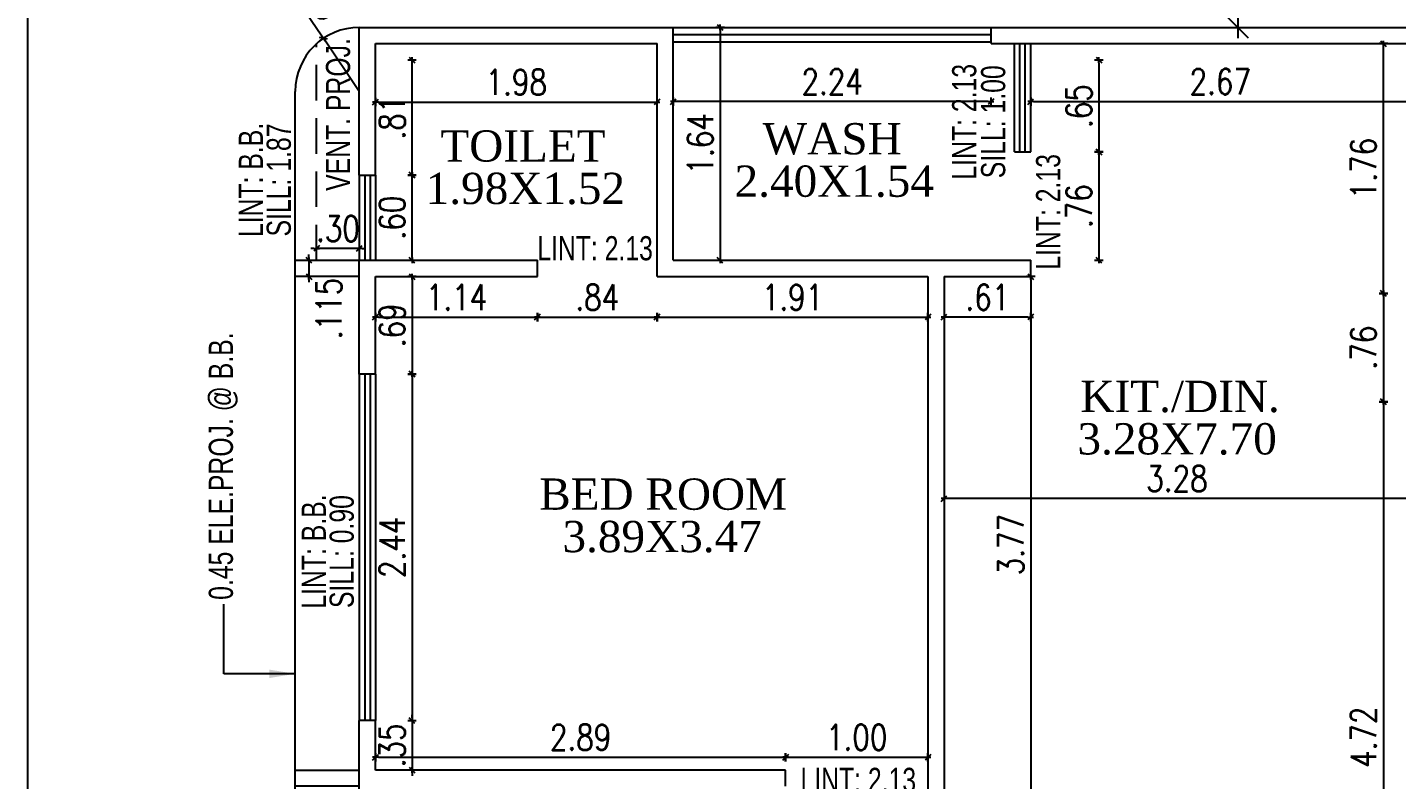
# Model space of a CAD drawing. Header units: inches. Extents: x 14235 to 14499, y 0 to 2549.
# Drawn here: x 14439.61 to 14449.24, y 2360.08 to 2365.37 of the extents above; entities that cross this region are included whole.
import ezdxf
from ezdxf.enums import TextEntityAlignment as Align

# ---------------------------------------------------------------- set-up
doc = ezdxf.new("R2010")
doc.units = ezdxf.units.IN
doc.header["$LTSCALE"] = 0.25
doc.header["$MEASUREMENT"] = 0
doc.header["$PDMODE"] = 35
doc.linetypes.add('DASHEDX2', pattern=[1.5, 1, -0.5])
for name, color, linetype in [('dimension', 7, 'Continuous'), ('edges', 1, 'Continuous'), ('proj-internal', 1, 'DASHEDX2'), ('steel', 251, 'Continuous'), ('text-large', 7, 'Continuous'), ('wall', 7, 'Continuous'), ('windows', 106, 'Continuous'), ('WORK TEX', 6, 'Continuous'), ('WORKING DIM', 7, 'Continuous')]:
    doc.layers.add(name, color=color, linetype=linetype)
doc.styles.add('ARIAL', font='TIMES_0.TTF')
doc.styles.add('ARL', font='swisscl_0.ttf')
doc.styles.add('romans', font='romans.shx', dxfattribs={"width": 0.8})
doc.dimstyles.new('121', dxfattribs={"dimscale": 0.1, "dimtxt": 1.8, "dimasz": 0.2, "dimexe": 0.03125, "dimexo": 0.25, "dimgap": 0.5, "dimtad": 1, "dimzin": 4, "dimdsep": 46, "dimtxsty": 'romans', "dimblk1": 'MINITICK', "dimblk2": 'MINITICK', "dimsah": 1, "dimcen": 1, "dimse1": 1, "dimse2": 1, "dimclrd": 252, "dimclre": 256, "dimclrt": 7, "dimadec": 3, "dimazin": 0, "dimtfac": 0.8, "dimtix": 1, "dimtmove": 2, "dimatfit": 3, "dimfxl": 0, "dimtolj": 1, "dimtzin": 3, "dimarcsym": 0})
doc.dimstyles.new('DFSGSG', dxfattribs={"dimtxt": 0.17, "dimasz": 0.18, "dimexe": 0.18, "dimexo": 0.0625, "dimgap": 0.09, "dimtad": 1, "dimzin": 0, "dimdsep": 46, "dimtxsty": 'ARIAL', "dimcen": 0.09, "dimse1": 1, "dimse2": 1, "dimaunit": 1, "dimadec": 0, "dimazin": 0, "dimtfac": 1, "dimtix": 1, "dimtofl": 0, "dimtmove": 0, "dimatfit": 3, "dimfxl": 0, "dimtolj": 1, "dimtzin": 0, "dimarcsym": 0})
doc.dimstyles.new('minitick-100', dxfattribs={"dimscale": 0.1, "dimtxt": 2, "dimasz": 0.75, "dimexe": 0.03125, "dimexo": 0.25, "dimgap": 0.5, "dimtad": 1, "dimzin": 4, "dimdsep": 46, "dimtxsty": 'romans', "dimblk1": 'MINITICK', "dimblk2": 'MINITICK', "dimsah": 1, "dimcen": 1, "dimse1": 1, "dimse2": 1, "dimclrd": 252, "dimclre": 256, "dimclrt": 256, "dimadec": 3, "dimazin": 0, "dimtfac": 0.8, "dimtix": 1, "dimtmove": 2, "dimatfit": 3, "dimfxl": 0, "dimtolj": 1, "dimtzin": 3, "dimarcsym": 0})

# ---------------------------------------------------------------- blocks, each defined once
blk = doc.blocks.new('MINITICK')
at = {"color": 7}
for p, q in [((0, -1.5), (0, 1.5)), ((1, 1), (-1, -1)), ((-1, 0), (1, 0))]:
    blk.add_line(p, q, dxfattribs=at)
blk = doc.blocks.new('*D2025')
at = {"layer": 'Defpoints', "color": 0, "ltscale": 10, "transparency": 16777216}
for p in [(14448.387, 2367.3755), (14448.1244, 2365.3747), (14448.387, 2365.3747)]:
    blk.add_point(p, dxfattribs=at)
at = {"layer": 'dimension', "color": 252, "lineweight": -2, "ltscale": 10, "transparency": 16777216}
blk.add_line((14448.1244, 2367.3005), (14448.1244, 2365.4497), dxfattribs=at)
at = {"layer": 'dimension', "color": 252, "lineweight": -2, "ltscale": 10, "transparency": 16777216, "xscale": 0.07500000000000001, "yscale": 0.07500000000000001, "zscale": 0.07500000000000001}
for p, rotation in [((14448.1244, 2367.3755), 90), ((14448.1244, 2365.3747), 270)]:
    blk.add_blockref('MINITICK', p, dxfattribs=dict(at, rotation=rotation))
at = {"layer": 'dimension', "ltscale": 10, "transparency": 16777216, "insert": (14447.9744, 2366.3751), "char_height": 0.2, "attachment_point": 5, "rotation": 90, "style": 'romans'}
blk.add_mtext('\\A1;2.00', dxfattribs=at)
blk = doc.blocks.new('*D2133')
at = {"layer": 'Defpoints', "color": 0, "transparency": 16777216}
for p in [(14444.0367, 2365.0847), (14442.055, 2364.9661), (14444.0367, 2364.8492)]:
    blk.add_point(p, dxfattribs=at)
at = {"layer": 'WORKING DIM', "color": 252, "lineweight": -2, "transparency": 16777216}
blk.add_line((14442.075, 2364.8492), (14444.0167, 2364.8492), dxfattribs=at)
at = {"layer": 'WORKING DIM', "color": 252, "lineweight": -2, "transparency": 16777216, "xscale": 0.02, "yscale": 0.02, "zscale": 0.02, "rotation": 180}
blk.add_blockref('MINITICK', (14442.055, 2364.8492), dxfattribs=at)
at = {"layer": 'WORKING DIM', "color": 252, "lineweight": -2, "transparency": 16777216, "xscale": 0.02, "yscale": 0.02, "zscale": 0.02}
blk.add_blockref('MINITICK', (14444.0367, 2364.8492), dxfattribs=at)
at = {"layer": 'WORKING DIM', "color": 7, "transparency": 16777216, "insert": (14443.0458, 2364.9892), "char_height": 0.18, "attachment_point": 5, "style": 'romans'}
blk.add_mtext('\\A1;1.98', dxfattribs=at)
blk = doc.blocks.new('*D2134')
at = {"layer": 'Defpoints', "color": 0, "transparency": 16777216}
for p in [(14442.055, 2365.1447), (14442.3121, 2365.1447), (14442.055, 2364.3357)]:
    blk.add_point(p, dxfattribs=at)
at = {"layer": 'WORKING DIM', "color": 252, "lineweight": -2, "transparency": 16777216}
blk.add_line((14442.3121, 2364.3557), (14442.3121, 2365.1247), dxfattribs=at)
at = {"layer": 'WORKING DIM', "color": 252, "lineweight": -2, "transparency": 16777216, "xscale": 0.02, "yscale": 0.02, "zscale": 0.02}
for p, rotation in [((14442.3121, 2365.1447), 90), ((14442.3121, 2364.3357), 270)]:
    blk.add_blockref('MINITICK', p, dxfattribs=dict(at, rotation=rotation))
at = {"layer": 'WORKING DIM', "color": 7, "transparency": 16777216, "insert": (14442.1721, 2364.7402), "char_height": 0.18, "attachment_point": 5, "rotation": 90, "style": 'romans'}
blk.add_mtext('\\A1;.81', dxfattribs=at)
blk = doc.blocks.new('*D2135')
at = {"layer": 'Defpoints', "color": 0, "transparency": 16777216}
for p in [(14442.055, 2364.3357), (14442.3121, 2364.3357), (14442.055, 2363.736)]:
    blk.add_point(p, dxfattribs=at)
at = {"layer": 'WORKING DIM', "color": 252, "lineweight": -2, "transparency": 16777216}
blk.add_line((14442.3121, 2363.756), (14442.3121, 2364.3157), dxfattribs=at)
at = {"layer": 'WORKING DIM', "color": 252, "lineweight": -2, "transparency": 16777216, "xscale": 0.02, "yscale": 0.02, "zscale": 0.02}
for p, rotation in [((14442.3121, 2364.3357), 90), ((14442.3121, 2363.736), 270)]:
    blk.add_blockref('MINITICK', p, dxfattribs=dict(at, rotation=rotation))
at = {"layer": 'WORKING DIM', "color": 7, "transparency": 16777216, "insert": (14442.1721, 2364.0359), "char_height": 0.18, "attachment_point": 5, "rotation": 90, "style": 'romans'}
blk.add_mtext('\\A1;.60', dxfattribs=at)
blk = doc.blocks.new('*D2136')
at = {"layer": 'Defpoints', "color": 0, "transparency": 16777216}
for p in [(14442.055, 2363.6217), (14443.1945, 2363.6217), (14443.1945, 2363.3358)]:
    blk.add_point(p, dxfattribs=at)
at = {"layer": 'WORKING DIM', "color": 252, "lineweight": -2, "transparency": 16777216}
blk.add_line((14442.075, 2363.3358), (14443.1745, 2363.3358), dxfattribs=at)
at = {"layer": 'WORKING DIM', "color": 252, "lineweight": -2, "transparency": 16777216, "xscale": 0.02, "yscale": 0.02, "zscale": 0.02, "rotation": 180}
blk.add_blockref('MINITICK', (14442.055, 2363.3358), dxfattribs=at)
at = {"layer": 'WORKING DIM', "color": 252, "lineweight": -2, "transparency": 16777216, "xscale": 0.02, "yscale": 0.02, "zscale": 0.02}
blk.add_blockref('MINITICK', (14443.1945, 2363.3358), dxfattribs=at)
at = {"layer": 'WORKING DIM', "color": 7, "transparency": 16777216, "insert": (14442.6247, 2363.4758), "char_height": 0.18, "attachment_point": 5, "style": 'romans'}
blk.add_mtext('\\A1;1.14', dxfattribs=at)
blk = doc.blocks.new('*D2137')
at = {"layer": 'Defpoints', "color": 0, "transparency": 16777216}
for p in [(14443.1945, 2363.6788), (14444.0367, 2363.6788), (14444.0367, 2363.3358)]:
    blk.add_point(p, dxfattribs=at)
at = {"layer": 'WORKING DIM', "color": 252, "lineweight": -2, "transparency": 16777216}
blk.add_line((14443.2145, 2363.3358), (14444.0167, 2363.3358), dxfattribs=at)
at = {"layer": 'WORKING DIM', "color": 252, "lineweight": -2, "transparency": 16777216, "xscale": 0.02, "yscale": 0.02, "zscale": 0.02, "rotation": 180}
blk.add_blockref('MINITICK', (14443.1945, 2363.3358), dxfattribs=at)
at = {"layer": 'WORKING DIM', "color": 252, "lineweight": -2, "transparency": 16777216, "xscale": 0.02, "yscale": 0.02, "zscale": 0.02}
blk.add_blockref('MINITICK', (14444.0367, 2363.3358), dxfattribs=at)
at = {"layer": 'WORKING DIM', "color": 7, "transparency": 16777216, "insert": (14443.6156, 2363.4758), "char_height": 0.18, "attachment_point": 5, "style": 'romans'}
blk.add_mtext('\\A1;.84', dxfattribs=at)
blk = doc.blocks.new('*D2138')
at = {"layer": 'Defpoints', "color": 0, "transparency": 16777216}
for p in [(14444.151, 2365.1447), (14446.387, 2365.1447), (14444.151, 2364.8524)]:
    blk.add_point(p, dxfattribs=at)
at = {"layer": 'WORKING DIM', "color": 252, "lineweight": -2, "transparency": 16777216}
blk.add_line((14446.367, 2364.8524), (14444.171, 2364.8524), dxfattribs=at)
at = {"layer": 'WORKING DIM', "color": 252, "lineweight": -2, "transparency": 16777216, "xscale": 0.02, "yscale": 0.02, "zscale": 0.02, "rotation": 180}
blk.add_blockref('MINITICK', (14444.151, 2364.8524), dxfattribs=at)
at = {"layer": 'WORKING DIM', "color": 252, "lineweight": -2, "transparency": 16777216, "xscale": 0.02, "yscale": 0.02, "zscale": 0.02}
blk.add_blockref('MINITICK', (14446.387, 2364.8524), dxfattribs=at)
at = {"layer": 'WORKING DIM', "color": 7, "transparency": 16777216, "insert": (14445.269, 2364.9924), "char_height": 0.18, "attachment_point": 5, "style": 'romans'}
blk.add_mtext('\\A1;2.24', dxfattribs=at)
blk = doc.blocks.new('*D2139')
at = {"layer": 'Defpoints', "color": 0, "transparency": 16777216}
for p in [(14444.4215, 2365.3747), (14444.3408, 2363.736), (14444.4803, 2363.736)]:
    blk.add_point(p, dxfattribs=at)
at = {"layer": 'WORKING DIM', "color": 252, "lineweight": -2, "transparency": 16777216}
blk.add_line((14444.4803, 2365.3547), (14444.4803, 2363.756), dxfattribs=at)
at = {"layer": 'WORKING DIM', "color": 252, "lineweight": -2, "transparency": 16777216, "xscale": 0.02, "yscale": 0.02, "zscale": 0.02}
for p, rotation in [((14444.4803, 2365.3747), 90), ((14444.4803, 2363.736), 270)]:
    blk.add_blockref('MINITICK', p, dxfattribs=dict(at, rotation=rotation))
at = {"layer": 'WORKING DIM', "color": 7, "transparency": 16777216, "insert": (14444.3403, 2364.5553), "char_height": 0.18, "attachment_point": 5, "rotation": 90, "style": 'romans'}
blk.add_mtext('\\A1;1.64', dxfattribs=at)
blk = doc.blocks.new('*D2140')
at = {"layer": 'Defpoints', "color": 0, "transparency": 16777216}
for p in [(14446.59, 2365.1447), (14446.5519, 2364.4982), (14447.146, 2364.4982)]:
    blk.add_point(p, dxfattribs=at)
at = {"layer": 'WORKING DIM', "color": 252, "lineweight": -2, "transparency": 16777216}
blk.add_line((14447.146, 2365.1247), (14447.146, 2364.5182), dxfattribs=at)
at = {"layer": 'WORKING DIM', "color": 252, "lineweight": -2, "transparency": 16777216, "xscale": 0.02, "yscale": 0.02, "zscale": 0.02}
for p, rotation in [((14447.146, 2365.1447), 90), ((14447.146, 2364.4982), 270)]:
    blk.add_blockref('MINITICK', p, dxfattribs=dict(at, rotation=rotation))
at = {"layer": 'WORKING DIM', "color": 7, "transparency": 16777216, "insert": (14447.006, 2364.8214), "char_height": 0.18, "attachment_point": 5, "rotation": 90, "style": 'romans'}
blk.add_mtext('\\A1;.65', dxfattribs=at)
blk = doc.blocks.new('*D2141')
at = {"layer": 'Defpoints', "color": 0, "transparency": 16777216}
for p in [(14446.0565, 2363.6217), (14446.6663, 2363.6217), (14446.0565, 2363.3358)]:
    blk.add_point(p, dxfattribs=at)
at = {"layer": 'WORKING DIM', "color": 252, "lineweight": -2, "transparency": 16777216}
blk.add_line((14446.6463, 2363.3358), (14446.0765, 2363.3358), dxfattribs=at)
at = {"layer": 'WORKING DIM', "color": 252, "lineweight": -2, "transparency": 16777216, "xscale": 0.02, "yscale": 0.02, "zscale": 0.02, "rotation": 180}
blk.add_blockref('MINITICK', (14446.0565, 2363.3358), dxfattribs=at)
at = {"layer": 'WORKING DIM', "color": 252, "lineweight": -2, "transparency": 16777216, "xscale": 0.02, "yscale": 0.02, "zscale": 0.02}
blk.add_blockref('MINITICK', (14446.6663, 2363.3358), dxfattribs=at)
at = {"layer": 'WORKING DIM', "color": 7, "transparency": 16777216, "insert": (14446.3614, 2363.4758), "char_height": 0.18, "attachment_point": 5, "style": 'romans'}
blk.add_mtext('\\A1;.61', dxfattribs=at)
blk = doc.blocks.new('*D2142')
at = {"layer": 'Defpoints', "color": 0, "transparency": 16777216}
for p in [(14444.0367, 2363.6217), (14445.9422, 2363.6217), (14445.9422, 2363.3358)]:
    blk.add_point(p, dxfattribs=at)
at = {"layer": 'WORKING DIM', "color": 252, "lineweight": -2, "transparency": 16777216}
blk.add_line((14444.0567, 2363.3358), (14445.9222, 2363.3358), dxfattribs=at)
at = {"layer": 'WORKING DIM', "color": 252, "lineweight": -2, "transparency": 16777216, "xscale": 0.02, "yscale": 0.02, "zscale": 0.02, "rotation": 180}
blk.add_blockref('MINITICK', (14444.0367, 2363.3358), dxfattribs=at)
at = {"layer": 'WORKING DIM', "color": 252, "lineweight": -2, "transparency": 16777216, "xscale": 0.02, "yscale": 0.02, "zscale": 0.02}
blk.add_blockref('MINITICK', (14445.9422, 2363.3358), dxfattribs=at)
at = {"layer": 'WORKING DIM', "color": 7, "transparency": 16777216, "insert": (14444.9894, 2363.4758), "char_height": 0.18, "attachment_point": 5, "style": 'romans'}
blk.add_mtext('\\A1;1.91', dxfattribs=at)
blk = doc.blocks.new('*D2143')
at = {"layer": 'Defpoints', "color": 0, "transparency": 16777216}
for p in [(14446.6663, 2364.4982), (14446.6663, 2363.736), (14447.146, 2363.736)]:
    blk.add_point(p, dxfattribs=at)
at = {"layer": 'WORKING DIM', "color": 252, "lineweight": -2, "transparency": 16777216}
blk.add_line((14447.146, 2364.4782), (14447.146, 2363.756), dxfattribs=at)
at = {"layer": 'WORKING DIM', "color": 252, "lineweight": -2, "transparency": 16777216, "xscale": 0.02, "yscale": 0.02, "zscale": 0.02}
for p, rotation in [((14447.146, 2364.4982), 90), ((14447.146, 2363.736), 270)]:
    blk.add_blockref('MINITICK', p, dxfattribs=dict(at, rotation=rotation))
at = {"layer": 'WORKING DIM', "color": 7, "transparency": 16777216, "insert": (14447.006, 2364.1171), "char_height": 0.18, "attachment_point": 5, "rotation": 90, "style": 'romans'}
blk.add_mtext('\\A1;.76', dxfattribs=at)
blk = doc.blocks.new('*D2144')
at = {"layer": 'Defpoints', "color": 0, "transparency": 16777216}
for p in [(14446.6663, 2365.0785), (14449.3339, 2365.0785), (14449.3339, 2364.8524)]:
    blk.add_point(p, dxfattribs=at)
at = {"layer": 'WORKING DIM', "color": 252, "lineweight": -2, "transparency": 16777216}
blk.add_line((14446.6863, 2364.8524), (14449.3139, 2364.8524), dxfattribs=at)
at = {"layer": 'WORKING DIM', "color": 252, "lineweight": -2, "transparency": 16777216, "xscale": 0.02, "yscale": 0.02, "zscale": 0.02, "rotation": 180}
blk.add_blockref('MINITICK', (14446.6663, 2364.8524), dxfattribs=at)
at = {"layer": 'WORKING DIM', "color": 252, "lineweight": -2, "transparency": 16777216, "xscale": 0.02, "yscale": 0.02, "zscale": 0.02}
blk.add_blockref('MINITICK', (14449.3339, 2364.8524), dxfattribs=at)
at = {"layer": 'WORKING DIM', "color": 7, "transparency": 16777216, "insert": (14448.0001, 2364.9924), "char_height": 0.18, "attachment_point": 5, "style": 'romans'}
blk.add_mtext('\\A1;2.67', dxfattribs=at)
blk = doc.blocks.new('*D2145')
at = {"layer": 'Defpoints', "color": 0, "transparency": 16777216}
for p in [(14448.7806, 2365.2604), (14449.1483, 2365.2604), (14449.3339, 2363.5026)]:
    blk.add_point(p, dxfattribs=at)
at = {"layer": 'WORKING DIM', "color": 252, "lineweight": -2, "transparency": 16777216}
blk.add_line((14449.1483, 2363.5226), (14449.1483, 2365.2404), dxfattribs=at)
at = {"layer": 'WORKING DIM', "color": 252, "lineweight": -2, "transparency": 16777216, "xscale": 0.02, "yscale": 0.02, "zscale": 0.02}
for p, rotation in [((14449.1483, 2365.2604), 90), ((14449.1483, 2363.5026), 270)]:
    blk.add_blockref('MINITICK', p, dxfattribs=dict(at, rotation=rotation))
at = {"layer": 'WORKING DIM', "color": 7, "transparency": 16777216, "insert": (14449.0083, 2364.3815), "char_height": 0.18, "attachment_point": 5, "rotation": 90, "style": 'romans'}
blk.add_mtext('\\A1;1.76', dxfattribs=at)
blk = doc.blocks.new('*D2146')
at = {"layer": 'Defpoints', "color": 0, "transparency": 16777216}
for p in [(14449.4483, 2363.5026), (14449.1483, 2362.7404), (14449.4483, 2362.7404)]:
    blk.add_point(p, dxfattribs=at)
at = {"layer": 'WORKING DIM', "color": 252, "lineweight": -2, "transparency": 16777216}
blk.add_line((14449.1483, 2363.4826), (14449.1483, 2362.7604), dxfattribs=at)
at = {"layer": 'WORKING DIM', "color": 252, "lineweight": -2, "transparency": 16777216, "xscale": 0.02, "yscale": 0.02, "zscale": 0.02}
for p, rotation in [((14449.1483, 2363.5026), 90), ((14449.1483, 2362.7404), 270)]:
    blk.add_blockref('MINITICK', p, dxfattribs=dict(at, rotation=rotation))
at = {"layer": 'WORKING DIM', "color": 7, "transparency": 16777216, "insert": (14449.0083, 2363.1215), "char_height": 0.18, "attachment_point": 5, "rotation": 90, "style": 'romans'}
blk.add_mtext('\\A1;.76', dxfattribs=at)
blk = doc.blocks.new('*D2147')
at = {"layer": 'Defpoints', "color": 0, "transparency": 16777216}
for p in [(14446.0565, 2363.6217), (14446.0565, 2359.8488), (14446.6663, 2359.8488)]:
    blk.add_point(p, dxfattribs=at)
at = {"layer": 'WORKING DIM', "color": 252, "lineweight": -2, "transparency": 16777216}
blk.add_line((14446.6663, 2363.6017), (14446.6663, 2359.8688), dxfattribs=at)
at = {"layer": 'WORKING DIM', "color": 252, "lineweight": -2, "transparency": 16777216, "xscale": 0.02, "yscale": 0.02, "zscale": 0.02}
for p, rotation in [((14446.6663, 2363.6217), 90), ((14446.6663, 2359.8488), 270)]:
    blk.add_blockref('MINITICK', p, dxfattribs=dict(at, rotation=rotation))
at = {"layer": 'WORKING DIM', "color": 7, "transparency": 16777216, "insert": (14446.5263, 2361.7352), "char_height": 0.18, "attachment_point": 5, "rotation": 90, "style": 'romans'}
blk.add_mtext('\\A1;3.77', dxfattribs=at)
blk = doc.blocks.new('*D2155')
at = {"layer": 'Defpoints', "color": 0, "transparency": 16777216}
for p in [(14449.3339, 2362.7404), (14449.1483, 2358.0195), (14449.3911, 2358.0195)]:
    blk.add_point(p, dxfattribs=at)
at = {"layer": 'WORKING DIM', "color": 252, "lineweight": -2, "transparency": 16777216}
blk.add_line((14449.1483, 2362.7204), (14449.1483, 2358.0395), dxfattribs=at)
at = {"layer": 'WORKING DIM', "color": 252, "lineweight": -2, "transparency": 16777216, "xscale": 0.02, "yscale": 0.02, "zscale": 0.02}
for p, rotation in [((14449.1483, 2362.7404), 90), ((14449.1483, 2358.0195), 270)]:
    blk.add_blockref('MINITICK', p, dxfattribs=dict(at, rotation=rotation))
at = {"layer": 'WORKING DIM', "color": 7, "transparency": 16777216, "insert": (14449.0083, 2360.3799), "char_height": 0.18, "attachment_point": 5, "rotation": 90, "style": 'romans'}
blk.add_mtext('\\A1;4.72', dxfattribs=at)
blk = doc.blocks.new('*D2176')
at = {"layer": 'Defpoints', "color": 0, "transparency": 16777216}
for p in [(14442.055, 2363.6217), (14442.055, 2362.9357), (14442.3121, 2362.9357)]:
    blk.add_point(p, dxfattribs=at)
at = {"layer": 'WORKING DIM', "color": 252, "lineweight": -2, "transparency": 16777216}
blk.add_line((14442.3121, 2363.6017), (14442.3121, 2362.9557), dxfattribs=at)
at = {"layer": 'WORKING DIM', "color": 252, "lineweight": -2, "transparency": 16777216, "xscale": 0.02, "yscale": 0.02, "zscale": 0.02}
for p, rotation in [((14442.3121, 2363.6217), 90), ((14442.3121, 2362.9357), 270)]:
    blk.add_blockref('MINITICK', p, dxfattribs=dict(at, rotation=rotation))
at = {"layer": 'WORKING DIM', "color": 7, "transparency": 16777216, "insert": (14442.1721, 2363.2787), "char_height": 0.18, "attachment_point": 5, "rotation": 90, "style": 'romans'}
blk.add_mtext('\\A1;.69', dxfattribs=at)
blk = doc.blocks.new('*D2177')
at = {"layer": 'Defpoints', "color": 0, "transparency": 16777216}
for p in [(14441.9788, 2362.9357), (14441.9788, 2360.4967), (14442.3121, 2360.4967)]:
    blk.add_point(p, dxfattribs=at)
at = {"layer": 'WORKING DIM', "color": 252, "lineweight": -2, "transparency": 16777216}
blk.add_line((14442.3121, 2362.9157), (14442.3121, 2360.5167), dxfattribs=at)
at = {"layer": 'WORKING DIM', "color": 252, "lineweight": -2, "transparency": 16777216, "xscale": 0.02, "yscale": 0.02, "zscale": 0.02}
for p, rotation in [((14442.3121, 2362.9357), 90), ((14442.3121, 2360.4967), 270)]:
    blk.add_blockref('MINITICK', p, dxfattribs=dict(at, rotation=rotation))
at = {"layer": 'WORKING DIM', "color": 7, "transparency": 16777216, "insert": (14442.1721, 2361.7162), "char_height": 0.18, "attachment_point": 5, "rotation": 90, "style": 'romans'}
blk.add_mtext('\\A1;2.44', dxfattribs=at)
blk = doc.blocks.new('*D2178')
at = {"layer": 'Defpoints', "color": 0, "transparency": 16777216}
for p in [(14442.055, 2360.4967), (14442.055, 2360.1488), (14442.3121, 2360.1488)]:
    blk.add_point(p, dxfattribs=at)
at = {"layer": 'WORKING DIM', "color": 252, "lineweight": -2, "transparency": 16777216}
for p, q in [((14442.3121, 2360.5167), (14442.3121, 2360.5367)), ((14442.3121, 2360.4967), (14442.3121, 2360.1488)), ((14442.3121, 2360.1288), (14442.3121, 2360.1088))]:
    blk.add_line(p, q, dxfattribs=at)
at = {"layer": 'WORKING DIM', "color": 252, "lineweight": -2, "transparency": 16777216, "xscale": 0.02, "yscale": 0.02, "zscale": 0.02}
for p, rotation in [((14442.3121, 2360.4967), 270), ((14442.3121, 2360.1488), 90)]:
    blk.add_blockref('MINITICK', p, dxfattribs=dict(at, rotation=rotation))
at = {"layer": 'WORKING DIM', "color": 7, "transparency": 16777216, "insert": (14442.1721, 2360.3227), "char_height": 0.18, "attachment_point": 5, "rotation": 90, "style": 'romans'}
blk.add_mtext('\\A1;.35', dxfattribs=at)
blk = doc.blocks.new('*D1749')
at = {"layer": 'Defpoints', "color": 0, "transparency": 16777216}
for p in [(14445.9422, 2360.2388), (14444.9413, 2360.0345), (14445.9422, 2360.0345)]:
    blk.add_point(p, dxfattribs=at)
at = {"layer": 'WORKING DIM', "color": 252, "lineweight": -2, "transparency": 16777216}
blk.add_line((14444.9613, 2360.2388), (14445.9222, 2360.2388), dxfattribs=at)
at = {"layer": 'WORKING DIM', "color": 252, "lineweight": -2, "transparency": 16777216, "xscale": 0.02, "yscale": 0.02, "zscale": 0.02, "rotation": 180}
blk.add_blockref('MINITICK', (14444.9413, 2360.2388), dxfattribs=at)
at = {"layer": 'WORKING DIM', "color": 252, "lineweight": -2, "transparency": 16777216, "xscale": 0.02, "yscale": 0.02, "zscale": 0.02}
blk.add_blockref('MINITICK', (14445.9422, 2360.2388), dxfattribs=at)
at = {"layer": 'WORKING DIM', "color": 7, "transparency": 16777216, "insert": (14445.4418, 2360.3788), "char_height": 0.18, "attachment_point": 5, "style": 'romans'}
blk.add_mtext('\\A1;1.00', dxfattribs=at)
blk = doc.blocks.new('*D1787')
at = {"layer": 'Defpoints', "color": 0, "transparency": 16777216}
for p in [(14444.9413, 2360.2388), (14442.055, 2360.1488), (14444.9413, 2360.1488)]:
    blk.add_point(p, dxfattribs=at)
at = {"layer": 'WORKING DIM', "color": 252, "lineweight": -2, "transparency": 16777216}
blk.add_line((14442.075, 2360.2388), (14444.9213, 2360.2388), dxfattribs=at)
at = {"layer": 'WORKING DIM', "color": 252, "lineweight": -2, "transparency": 16777216, "xscale": 0.02, "yscale": 0.02, "zscale": 0.02, "rotation": 180}
blk.add_blockref('MINITICK', (14442.055, 2360.2388), dxfattribs=at)
at = {"layer": 'WORKING DIM', "color": 252, "lineweight": -2, "transparency": 16777216, "xscale": 0.02, "yscale": 0.02, "zscale": 0.02}
blk.add_blockref('MINITICK', (14444.9413, 2360.2388), dxfattribs=at)
at = {"layer": 'WORKING DIM', "color": 7, "transparency": 16777216, "insert": (14443.4982, 2360.3788), "char_height": 0.18, "attachment_point": 5, "style": 'romans'}
blk.add_mtext('\\A1;2.89', dxfattribs=at)
blk = doc.blocks.new('*D1569')
at = {"layer": 'Defpoints', "color": 0, "transparency": 16777216}
for p in [(14441.689, 2365.2978), (14441.9407, 2364.9247)]:
    blk.add_point(p, dxfattribs=at)
at = {"layer": 'WORKING DIM', "color": 252, "lineweight": -2, "transparency": 16777216}
for p, q in [((14441.3653, 2365.7776), (14441.6778, 2365.3143)), ((14441.9407, 2364.9247), (14441.689, 2365.2978))]:
    blk.add_line(p, q, dxfattribs=at)
at = {"layer": 'WORKING DIM', "color": 252, "lineweight": -2, "transparency": 16777216, "xscale": 0.02, "yscale": 0.02, "zscale": 0.02, "rotation": 304.0031793939269}
blk.add_blockref('MINITICK', (14441.689, 2365.2978), dxfattribs=at)
at = {"layer": 'WORKING DIM', "color": 7, "transparency": 16777216, "insert": (14441.632, 2365.6326), "char_height": 0.18, "attachment_point": 5, "rotation": 304.00318, "style": 'romans'}
blk.add_mtext('\\A1;R.45', dxfattribs=at)
blk = doc.blocks.new('*D1571')
at = {"layer": 'Defpoints', "color": 0, "transparency": 16777216}
for p in [(14446.0565, 2362.4188), (14449.3339, 2362.4188), (14446.0565, 2362.0592)]:
    blk.add_point(p, dxfattribs=at)
at = {"layer": 'WORKING DIM', "color": 252, "lineweight": -2, "transparency": 16777216}
blk.add_line((14449.3139, 2362.0592), (14446.0765, 2362.0592), dxfattribs=at)
at = {"layer": 'WORKING DIM', "color": 252, "lineweight": -2, "transparency": 16777216, "xscale": 0.02, "yscale": 0.02, "zscale": 0.02, "rotation": 180}
blk.add_blockref('MINITICK', (14446.0565, 2362.0592), dxfattribs=at)
at = {"layer": 'WORKING DIM', "color": 252, "lineweight": -2, "transparency": 16777216, "xscale": 0.02, "yscale": 0.02, "zscale": 0.02}
blk.add_blockref('MINITICK', (14449.3339, 2362.0592), dxfattribs=at)
at = {"layer": 'WORKING DIM', "color": 7, "transparency": 16777216, "insert": (14447.6952, 2362.1992), "char_height": 0.18, "attachment_point": 5, "style": 'romans'}
blk.add_mtext('\\A1;3.28', dxfattribs=at)
blk = doc.blocks.new('*D1799')
at = {"layer": 'Defpoints', "color": 0, "transparency": 16777216}
for p in [(14441.6407, 2364.0247), (14441.9407, 2363.9433), (14441.6407, 2363.819)]:
    blk.add_point(p, dxfattribs=at)
at = {"layer": 'WORKING DIM', "color": 252, "lineweight": -2, "transparency": 16777216}
for p, q in [((14441.6207, 2363.819), (14441.6007, 2363.819)), ((14441.9407, 2363.819), (14441.6407, 2363.819)), ((14441.9607, 2363.819), (14441.9807, 2363.819))]:
    blk.add_line(p, q, dxfattribs=at)
at = {"layer": 'WORKING DIM', "color": 252, "lineweight": -2, "transparency": 16777216, "xscale": 0.02, "yscale": 0.02, "zscale": 0.02}
blk.add_blockref('MINITICK', (14441.6407, 2363.819), dxfattribs=at)
at = {"layer": 'WORKING DIM', "color": 252, "lineweight": -2, "transparency": 16777216, "xscale": 0.02, "yscale": 0.02, "zscale": 0.02, "rotation": 180}
blk.add_blockref('MINITICK', (14441.9407, 2363.819), dxfattribs=at)
at = {"layer": 'WORKING DIM', "color": 7, "transparency": 16777216, "insert": (14441.7907, 2363.959), "char_height": 0.18, "attachment_point": 5, "style": 'romans'}
blk.add_mtext('\\A1;.30', dxfattribs=at)
blk = doc.blocks.new('*D1576')
at = {"layer": 'Defpoints', "color": 0, "transparency": 16777216}
for p in [(14441.5631, 2363.736), (14441.5631, 2363.6217), (14441.5867, 2363.6217)]:
    blk.add_point(p, dxfattribs=at)
at = {"layer": 'WORKING DIM', "color": 252, "lineweight": -2, "transparency": 16777216}
for p, q in [((14441.5867, 2363.756), (14441.5867, 2363.776)), ((14441.5867, 2363.736), (14441.5867, 2363.6217)), ((14441.5867, 2363.6017), (14441.5867, 2363.5817))]:
    blk.add_line(p, q, dxfattribs=at)
at = {"layer": 'WORKING DIM', "color": 252, "lineweight": -2, "transparency": 16777216, "xscale": 0.02, "yscale": 0.02, "zscale": 0.02}
for p, rotation in [((14441.5867, 2363.736), 270), ((14441.5867, 2363.6217), 90)]:
    blk.add_blockref('MINITICK', p, dxfattribs=dict(at, rotation=rotation))
at = {"layer": 'WORKING DIM', "color": 7, "transparency": 16777216, "insert": (14441.7267, 2363.3967), "char_height": 0.18, "attachment_point": 5, "rotation": 90, "style": 'romans'}
blk.add_mtext('\\A1;.115', dxfattribs=at)

msp = doc.modelspace()

# ---------------------------------------------------------------- linework, layer by layer
at = {"layer": 'edges', "ltscale": 0.4}
msp.add_line((14441.4907, 2353.9799), (14441.4907, 2364.9247), dxfattribs=at)
for points in [[(14441.9407, 2363.6217), (14441.4907, 2363.6217), (14441.4907, 2363.736), (14441.9407, 2363.736)], [(14441.9407, 2360.0345), (14441.4907, 2360.0345), (14441.4907, 2360.1488), (14441.9407, 2360.1488)]]:
    msp.add_lwpolyline(points, dxfattribs=at)
msp.add_arc((14441.9407, 2364.9247), 0.45, 90, 180, dxfattribs=at)
at = {"layer": 'proj-internal'}
msp.add_line((14441.6407, 2363.736), (14441.6407, 2365.2604), dxfattribs=at)
at = {"layer": 'steel'}
for p, q in [((14444.151, 2365.3747), (14446.387, 2365.3747)), ((14444.151, 2365.3239), (14446.387, 2365.3239)), ((14444.151, 2365.2731), (14446.387, 2365.2731))]:
    msp.add_line(p, q, dxfattribs=at)
at = {"layer": 'wall'}
for p, q in [((14441.9407, 2365.3747), (14444.151, 2365.3747)), ((14441.9407, 2364.3357), (14441.9407, 2365.3747)), ((14444.151, 2363.736), (14444.151, 2365.3747)), ((14446.387, 2365.2604), (14446.387, 2365.3747)), ((14446.387, 2365.3747), (14451.087, 2365.3747)), ((14442.055, 2364.3357), (14442.055, 2365.2604)), ((14442.055, 2365.2604), (14444.0367, 2365.2604)), ((14444.0367, 2363.6217), (14444.0367, 2365.2604)), ((14446.387, 2365.2604), (14449.3339, 2365.2604)), ((14446.5519, 2364.4982), (14446.6663, 2364.4982)), ((14441.9407, 2364.3357), (14442.055, 2364.3357)), ((14441.9407, 2363.736), (14443.1945, 2363.736)), ((14441.9407, 2362.9357), (14441.9407, 2363.736)), ((14443.1945, 2363.6217), (14443.1945, 2363.736)), ((14444.151, 2363.736), (14446.6663, 2363.736)), ((14446.6663, 2363.6217), (14446.6663, 2363.736)), ((14442.055, 2363.6217), (14443.1945, 2363.6217)), ((14442.055, 2362.9357), (14442.055, 2363.6217)), ((14444.0367, 2363.6217), (14445.9422, 2363.6217)), ((14445.9422, 2363.6217), (14445.9422, 2359.8488)), ((14446.0565, 2363.6217), (14446.6663, 2363.6217)), ((14446.0565, 2363.6217), (14446.0565, 2359.8488)), ((14442.055, 2362.9357), (14441.9407, 2362.9357)), ((14442.055, 2360.4967), (14441.9407, 2360.4967)), ((14441.9407, 2358.7408), (14441.9407, 2360.4967)), ((14442.055, 2360.1488), (14442.055, 2360.4967)), ((14444.9413, 2360.1488), (14442.055, 2360.1488)), ((14444.9413, 2360.0345), (14444.9413, 2360.1488))]:
    msp.add_line(p, q, dxfattribs=at)
msp.add_lwpolyline([(14465.7284, 2383.5412), (14439.6051, 2383.5412), (14439.6051, 2346.5992), (14465.7284, 2346.5992)], close=True, dxfattribs=at)
at = {"layer": 'windows'}
for p, q in [((14446.5519, 2364.4982), (14446.5519, 2365.2604)), ((14446.59, 2364.4982), (14446.59, 2365.2604)), ((14446.6282, 2364.4982), (14446.6282, 2365.2604)), ((14446.6663, 2364.4982), (14446.6663, 2365.2604)), ((14441.9407, 2364.3357), (14441.9407, 2363.736)), ((14441.9788, 2364.3357), (14441.9788, 2363.736)), ((14442.0169, 2364.3357), (14442.0169, 2363.736)), ((14442.055, 2364.3357), (14442.055, 2363.736)), ((14441.9407, 2362.9357), (14441.9407, 2360.4967)), ((14441.9788, 2362.9357), (14441.9788, 2360.4967)), ((14442.0169, 2362.9357), (14442.0169, 2360.4967)), ((14442.055, 2362.9357), (14442.055, 2360.4967))]:
    msp.add_line(p, q, dxfattribs=at)

# ---------------------------------------------------------------- texts
at = {"layer": 'text-large', "style": 'ARIAL'}
for s, p in [('WASH', (14445.2687, 2364.5913)), ('TOILET', (14443.0928, 2364.5405)), ('2.40X1.54', (14445.2836, 2364.2928)), ('1.98X1.52', (14443.1096, 2364.242)), ('KIT./DIN.', (14447.7175, 2362.7782)), ('3.28X7.70', (14447.6964, 2362.4797)), ('BED ROOM', (14444.0793, 2362.0906)), ('3.89X3.47', (14444.0723, 2361.7921))]:
    msp.add_text(s, height=0.22, dxfattribs=at).set_placement(p, align=Align.MIDDLE_CENTER)
at = {"layer": 'WORK TEX', "color": 3, "style": 'ARL'}
msp.add_text('VENT. PROJ.', height=0.17, rotation=90, dxfattribs=at).set_placement((14441.7914, 2364.7618), align=Align.MIDDLE_CENTER)
at = {"layer": 'WORK TEX', "style": 'ARL'}
for s, p in [('LINT: 2.13', (14446.1979, 2364.7107)), ('SILL: 1.00', (14446.4017, 2364.7107)), ('LINT: B.B.', (14441.1777, 2364.301)), ('SILL: 1.87', (14441.3742, 2364.301)), ('LINT: 2.13', (14446.7886, 2364.0766)), ('0.45 ELE.PROJ. @ B.B.', (14440.9667, 2362.2873)), ('LINT: B.B.', (14441.6206, 2361.6863)), ('SILL: 0.90', (14441.8171, 2361.6863))]:
    msp.add_text(s, height=0.17, rotation=90, dxfattribs=at).set_placement(p, align=Align.MIDDLE_CENTER)
for p in [(14443.6002, 2363.8207), (14445.4527, 2360.0796)]:
    msp.add_text('LINT: 2.13', height=0.17, dxfattribs=at).set_placement(p, align=Align.MIDDLE_CENTER)

# ---------------------------------------------------------------- dimensions: what is measured, and where the dimension line sits
at = {"layer": 'dimension', "ltscale": 10}
dim = msp.add_linear_dim(base=(14448.1244, 2365.3747), p1=(14448.387, 2367.3755), p2=(14448.387, 2365.3747), angle=90, dimstyle='minitick-100', dxfattribs=at)
dim.commit()
dim.dimension.update_dxf_attribs({"geometry": '*D2025', "text_midpoint": (14447.9744, 2366.3751)})
at = {"layer": 'WORKING DIM'}
dim = msp.add_radius_dim(center=(14441.9407, 2364.9247), mpoint=(14441.689, 2365.2978), dimstyle='121', override={"dimfxl": 0.18, "dimfxlon": 1}, dxfattribs=at)
dim.commit()
dim.dimension.update_dxf_attribs({"geometry": '*D1569', "text_midpoint": (14441.632, 2365.6326)})
for base, p1, p2, angle, picture, middle in [((14444.4803, 2363.736), (14444.4215, 2365.3747), (14444.3408, 2363.736), 90, '*D2139', (14444.3403, 2364.5553)), ((14449.1483, 2365.2604), (14449.3339, 2363.5026), (14448.7806, 2365.2604), 90, '*D2145', (14449.0083, 2364.3815)), ((14442.3121, 2365.1447), (14442.055, 2364.3357), (14442.055, 2365.1447), 90, '*D2134', (14442.1721, 2364.7402)), ((14447.146, 2364.4982), (14446.59, 2365.1447), (14446.5519, 2364.4982), 90, '*D2140', (14447.006, 2364.8214)), ((14447.146, 2363.736), (14446.6663, 2364.4982), (14446.6663, 2363.736), 90, '*D2143', (14447.006, 2364.1171)), ((14442.3121, 2364.3357), (14442.055, 2363.736), (14442.055, 2364.3357), 90, '*D2135', (14442.1721, 2364.0359)), ((14442.3121, 2362.9357), (14442.055, 2363.6217), (14442.055, 2362.9357), 90, '*D2176', (14442.1721, 2363.2787)), ((14446.6663, 2359.8488), (14446.0565, 2363.6217), (14446.0565, 2359.8488), 90, '*D2147', (14446.5263, 2361.7352)), ((14449.1483, 2362.7404), (14449.4483, 2363.5026), (14449.4483, 2362.7404), 90, '*D2146', (14449.0083, 2363.1215)), ((14442.3121, 2360.4967), (14441.9788, 2362.9357), (14441.9788, 2360.4967), 90, '*D2177', (14442.1721, 2361.7162)), ((14449.1483, 2358.0195), (14449.3339, 2362.7404), (14449.3911, 2358.0195), 90, '*D2155', (14449.0083, 2360.3799)), ((14446.0565, 2362.0592), (14449.3339, 2362.4188), (14446.0565, 2362.4188), 180, '*D1571', (14447.6952, 2362.1992)), ((14442.3121, 2360.1488), (14442.055, 2360.4967), (14442.055, 2360.1488), 90, '*D2178', (14442.1721, 2360.3227))]:
    dim = msp.add_linear_dim(base=base, p1=p1, p2=p2, angle=angle, dimstyle='121', override={"dimfxl": 0.18, "dimfxlon": 1}, dxfattribs=at)
    dim.commit()
    dim.dimension.update_dxf_attribs({"geometry": picture, "text_midpoint": middle})
for base, p1, p2, picture, middle in [((14444.0367, 2364.8492), (14442.055, 2364.9661), (14444.0367, 2365.0847), '*D2133', (14443.0458, 2364.9892)), ((14444.151, 2364.8524), (14446.387, 2365.1447), (14444.151, 2365.1447), '*D2138', (14445.269, 2364.9924)), ((14449.3339, 2364.8524), (14446.6663, 2365.0785), (14449.3339, 2365.0785), '*D2144', (14448.0001, 2364.9924)), ((14441.6407, 2363.819), (14441.9407, 2363.9433), (14441.6407, 2364.0247), '*D1799', (14441.7907, 2363.959)), ((14443.1945, 2363.3358), (14442.055, 2363.6217), (14443.1945, 2363.6217), '*D2136', (14442.6247, 2363.4758)), ((14444.0367, 2363.3358), (14443.1945, 2363.6788), (14444.0367, 2363.6788), '*D2137', (14443.6156, 2363.4758)), ((14445.9422, 2363.3358), (14444.0367, 2363.6217), (14445.9422, 2363.6217), '*D2142', (14444.9894, 2363.4758)), ((14446.0565, 2363.3358), (14446.6663, 2363.6217), (14446.0565, 2363.6217), '*D2141', (14446.3614, 2363.4758)), ((14444.9413, 2360.2388), (14442.055, 2360.1488), (14444.9413, 2360.1488), '*D1787', (14443.4982, 2360.3788)), ((14445.9422, 2360.2388), (14444.9413, 2360.0345), (14445.9422, 2360.0345), '*D1749', (14445.4418, 2360.3788))]:
    dim = msp.add_linear_dim(base=base, p1=p1, p2=p2, dimstyle='121', override={"dimfxl": 0.18, "dimfxlon": 1}, dxfattribs=at)
    dim.commit()
    dim.dimension.update_dxf_attribs({"geometry": picture, "text_midpoint": middle})
dim = msp.add_linear_dim(base=(14441.5867, 2363.6217), p1=(14441.5631, 2363.736), p2=(14441.5631, 2363.6217), angle=270, text='.115', dimstyle='121', override={"dimfxl": 0.18, "dimfxlon": 1}, dxfattribs=at)
dim.commit()
dim.dimension.update_dxf_attribs({"geometry": '*D1576', "text_midpoint": (14441.7267, 2363.3967), "dimtype": 160})

# ---------------------------------------------------------------- leaders
at = {"layer": 'wall'}
msp.add_leader([(14441.4887, 2360.826), (14440.9865, 2360.826), (14440.9865, 2361.3168)], dimstyle='DFSGSG', override={"dimgap": 0.09, "dimtad": 0, "dimarcsym": 1}, dxfattribs=at)

doc.saveas('drawing.dxf')
